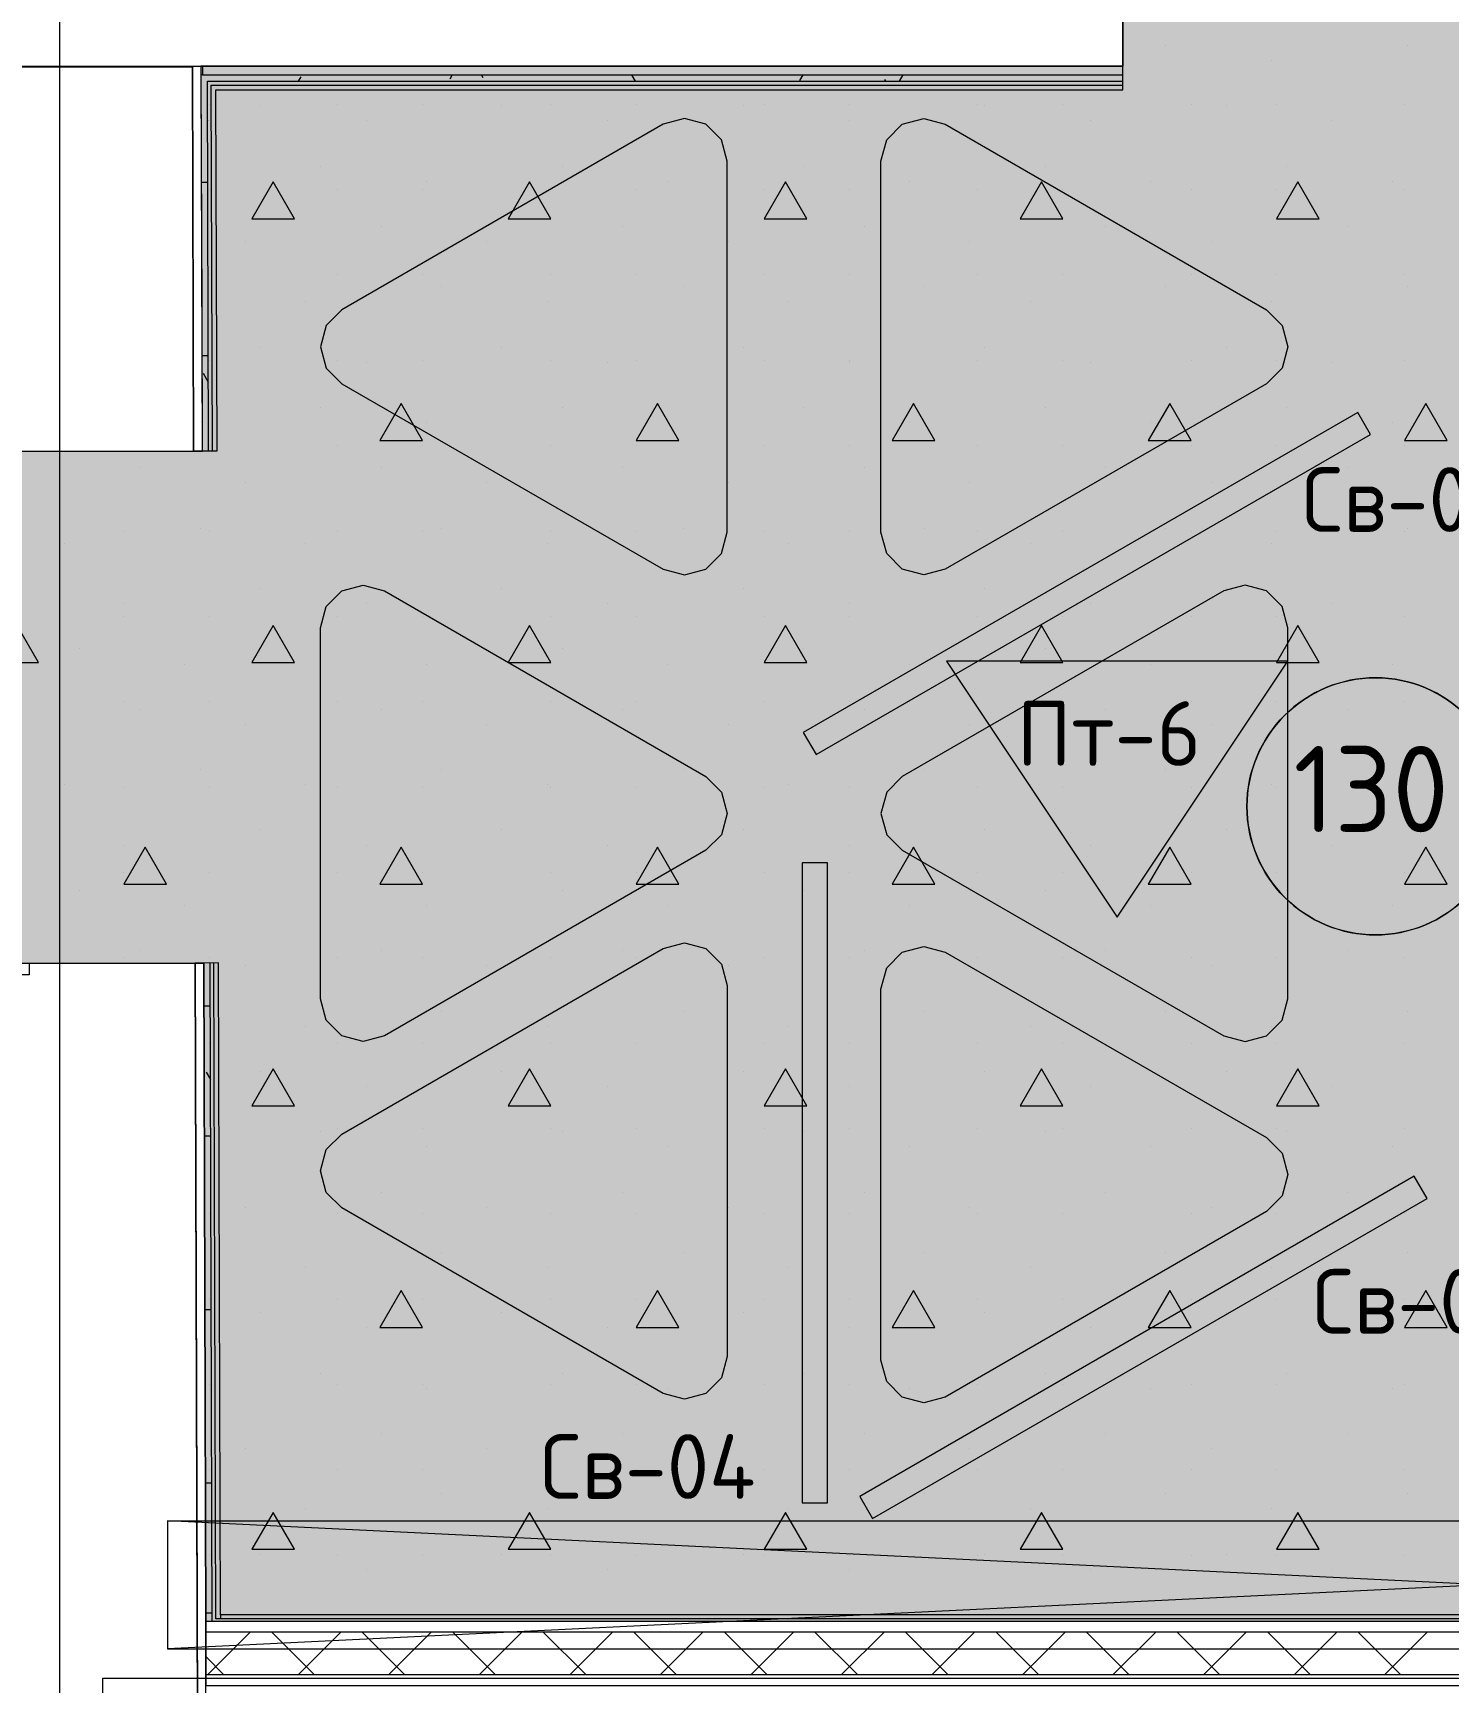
# Model space of a CAD drawing. Header units: millimetres. Extents: x -13069 to 207500, y -71366 to 56785.
# Drawn here: x 167764 to 171079, y 18276 to 22140 of the extents above; entities that cross this region are included whole.
import ezdxf

# ---------------------------------------------------------------- set-up
doc = ezdxf.new("R2010")
doc.units = ezdxf.units.MM
for name, color, linetype, true_color in [('PDF _зоны-номер помещения', 7, 'Continuous', 0xffffff), ('PDF _Ригели', 7, 'Continuous', 0x959595), ('PDF _светильники', 7, 'Continuous', 0xffffff)]:
    doc.layers.add(name, color=color, linetype=linetype, true_color=true_color)
for name, color, linetype in [('PDF _Подложка без мебели', 7, 'Continuous'), ('PDF _Потолки - марка', 7, 'Continuous'), ('PDF _потолки - панели', 7, 'Continuous'), ('PDF _Текст', 7, 'Continuous')]:
    doc.layers.add(name, color=color, linetype=linetype)
doc.layers.add('PDF _Потолки', color=7, linetype='Continuous', lineweight=5, true_color=0x535353)
doc.styles.add('PDF GOST Common', font='GOST_Common.ttf')

msp = doc.modelspace()

# ---------------------------------------------------------------- hatches: boundary and pattern name
at = {"layer": 'PDF _Потолки', "true_color": 0xffffff, "transparency": 33554559}
msp.add_hatch(color=7, dxfattribs=at).paths.add_polyline_path([(164998.924, 22658.343), (164998.924, 26422.341), (165168.919, 26422.341), (165168.919, 27608.343), (167412.919, 27608.343), (167427.922, 25005.844), (167427.922, 23805.844), (167427.922, 22132.342), (167397.123, 22132.342), (167397.123, 21526.544), (167675.12, 21526.544), (167675.12, 21159.741), (168160.02, 21159.741), (168157.225, 22062.441), (170317.021, 22062.441), (170317.021, 22667.443), (170565.422, 22667.443), (168531.523, 22676.443), (168531.523, 23506.442), (167977.922, 23506.442), (167977.922, 33404.643), (173867.619, 33404.643), (173925.022, 26392.343), (173779.82, 26392.343), (173779.82, 25405.941), (173933.024, 25405.941), (173955.32, 22652.441), (171517.021, 22663.241), (171517.021, 22007.443), (173980.522, 22007.443), (173998.82, 19747.442), (173800.822, 19747.442), (173800.822, 18418.542), (174009.52, 18418.542), (168168.321, 18418.243), (168163.621, 19961.541), (168163.621, 19961.041), (167690.123, 19961.041), (167690.123, 19115.341), (167375.12, 19115.341), (167375.12, 18483.041), (165792.021, 18483.041), (165792.021, 18784.542), (165130.223, 18784.542), (165130.223, 22112.341), (165639.524, 22112.341), (165639.524, 22658.343)])
at = {"layer": 'PDF _потолки - панели', "true_color": 0xbfffbf, "transparency": 33554559}
for points in [[(169390.123, 21840.142), (169390.123, 20970.443), (169376.719, 20920.443), (169340.123, 20883.843), (169290.123, 20870.443), (169240.123, 20883.843), (168486.924, 21318.643), (168450.322, 21355.242), (168436.924, 21405.242), (168450.322, 21455.242), (168486.924, 21491.842), (169240.123, 21926.742), (169290.123, 21940.142), (169340.123, 21926.742), (169376.719, 21890.142)], [(170703.52, 20746.542), (170703.52, 19876.943), (170690.123, 19826.943), (170653.52, 19790.341), (170603.52, 19776.943), (170553.52, 19790.341), (169800.322, 20225.143), (169763.725, 20261.743), (169750.322, 20311.743), (169763.725, 20361.743), (169800.322, 20398.342), (170553.52, 20833.142), (170603.52, 20846.542), (170653.52, 20833.142), (170690.123, 20796.542)]]:
    msp.add_hatch(color=254, dxfattribs=at).paths.add_polyline_path(points)
at = {"layer": 'PDF _потолки - панели', "true_color": 0xc0ffff, "transparency": 33554559}
msp.add_hatch(color=254, dxfattribs=at).paths.add_polyline_path([(169750.322, 21840.142), (169763.725, 21890.142), (169800.322, 21926.742), (169850.322, 21940.142), (169900.322, 21926.742), (170653.52, 21491.842), (170690.123, 21455.242), (170703.52, 21405.242), (170690.123, 21355.242), (170653.52, 21318.643), (169900.322, 20883.843), (169850.322, 20870.443), (169800.322, 20883.843), (169763.725, 20920.443), (169750.322, 20970.443)])
at = {"layer": 'PDF _потолки - панели', "true_color": 0xffffff, "transparency": 33554559}
for points in [[(168436.924, 20746.542), (168450.322, 20796.542), (168486.924, 20833.142), (168536.924, 20846.542), (168586.924, 20833.142), (169340.123, 20398.342), (169376.719, 20361.743), (169390.123, 20311.743), (169376.719, 20261.743), (169340.123, 20225.143), (168586.924, 19790.341), (168536.924, 19776.943), (168486.924, 19790.341), (168450.322, 19826.943), (168436.924, 19876.943)], [(169750.322, 19900.143), (169763.725, 19950.143), (169800.322, 19986.743), (169850.322, 20000.143), (169900.322, 19986.743), (170653.52, 19551.943), (170690.123, 19515.341), (170703.52, 19465.341), (170690.123, 19415.341), (170653.52, 19378.741), (169900.322, 18943.942), (169850.322, 18930.541), (169800.322, 18943.942), (169763.725, 18980.541), (169750.322, 19030.541)]]:
    msp.add_hatch(color=7, dxfattribs=at).paths.add_polyline_path(points)
at = {"layer": 'PDF _потолки - панели', "true_color": 0x7b6544, "transparency": 33554559}
msp.add_hatch(color=37, dxfattribs=at).paths.add_polyline_path([(169390.123, 19038.943), (169376.719, 18988.943), (169340.123, 18952.343), (169290.123, 18938.943), (169240.123, 18952.343), (168486.924, 19387.142), (168450.322, 19423.742), (168436.924, 19473.742), (168450.322, 19523.742), (168486.924, 19560.342), (169240.123, 19995.141), (169290.123, 20008.541), (169340.123, 19995.141), (169376.719, 19958.541), (169390.123, 19908.541)])
at = {"layer": 'PDF _потолки - панели', "transparency": 33554559}
msp.add_hatch(color=256, dxfattribs=at).paths.add_polyline_path([(169390.123, 19038.943), (169376.719, 18988.943), (169340.123, 18952.343), (169290.123, 18938.943), (169240.123, 18952.343), (168486.924, 19387.142), (168450.322, 19423.742), (168436.924, 19473.742), (168450.322, 19523.742), (168486.924, 19560.342), (169240.123, 19995.141), (169290.123, 20008.541), (169340.123, 19995.141), (169376.719, 19958.541), (169390.123, 19908.541)])

# ---------------------------------------------------------------- linework, layer by layer
at = {"layer": 'PDF _зоны-номер помещения', "color": 7, "lineweight": 13}
msp.add_lwpolyline([(170908.72, 20629.443, 0.41422072), (170607.524, 20328.243, 0.41434397), (170908.72, 20027.041, 0.41421814), (171209.922, 20328.243, 0.41409488)], format="xyb", close=True, dxfattribs=at)
at = {"layer": 'PDF _зоны-номер помещения', "color": 7, "lineweight": 0}
msp.add_circle((170908.747, 20328.176), 301.175, dxfattribs=at)
at = {"layer": 'PDF _Подложка без мебели', "lineweight": 18}
msp.add_lwpolyline([(167826.622, -7031.659, -0.41419022), (168226.622, -7431.659, -0.4141845), (167826.622, -7831.659, -0.4141845), (167426.622, -7431.659, -0.41419022), (167826.622, -7031.659), (167826.622, 46201.342)], format="xyb", dxfattribs=at)
for points in [[(167457.823, 22132.342), (167447.221, 22132.342), (167447.221, 22642.343), (167457.823, 22642.343), (167457.823, 22062.441), (170317.021, 22062.441), (170317.021, 22632.443), (170317.021, 22687.441), (168546.519, 22687.441), (168546.519, 23506.442), (168531.523, 23506.442), (168431.523, 23506.442), (168012.919, 23506.442), (168012.919, 23806.442), (167957.92, 23806.442), (167957.92, 23805.844), (167957.92, 22632.443), (170317.021, 22632.443)], [(167690.123, 21532.543), (167710.124, 21532.543), (167710.124, 21498.641), (167699.021, 21498.541), (167700.022, 21159.741), (168140.025, 21161.041), (168137.223, 22062.441), (168157.225, 22062.441), (168157.322, 22027.441), (168159.019, 21499.941), (168160.02, 21161.141)], [(167710.124, 21159.741), (167710.124, 21498.641), (167710.124, 22060.043), (168137.223, 22061.343), (168140.025, 21161.041), (168195.024, 21161.242), (168192.424, 22007.443), (170317.021, 22007.443), (170317.021, 22062.441), (168160.722, 22062.441), (168160.722, 22042.443), (170317.021, 22042.443)], [(168160.722, 22042.443), (168157.322, 22042.443)], [(168175.022, 21161.141), (168172.325, 22027.441), (170317.021, 22027.441)], [(168391.221, 22037.942), (168385.221, 22027.441)], [(168745.823, 22042.443), (168740.025, 22032.443)], [(168818.522, 22035.641), (168814.524, 22042.443)], [(168940.519, 22027.441), (168940.519, 22027.542)], [(169175.224, 22027.441), (169167.32, 22041.143)], [(169567.021, 22042.443), (169559.123, 22028.842)], [(169761.723, 22027.441), (169759.623, 22031.143)], [(169801.622, 22042.443), (169793.022, 22027.441)], [(168184.019, 21161.141), (168181.419, 22018.441), (170317.021, 22018.441)], [(168172.221, 21935.842), (168172.612, 21935.066)], [(168173.063, 21790.341), (168158.122, 21790.341)], [(168174.321, 21383.941), (168159.324, 21383.941)], [(168162.223, 21343.542), (168174.522, 21322.241)], [(168159.825, 21230.642), (168160.82, 21232.443)], [(167762.12, 13906.042), (168162.12, 13907.241), (168143.62, 19961.041), (167755.119, 19959.841), (167755.119, 19933.343), (167710.124, 19933.343)], [(173966.923, 19732.443), (173966.819, 19747.442), (173800.822, 19747.442), (173800.822, 18433.343), (168203.324, 18433.343), (168198.625, 19961.242), (168143.62, 19961.041), (168149.021, 18202.441), (168160.423, 14443.243), (168180.424, 14443.344), (168168.821, 18268.344)], [(168149.021, 18202.441), (168169.023, 18202.542), (168168.321, 18418.344), (168163.621, 19961.141)], [(168183.323, 18418.344), (168178.624, 19961.141)], [(173966.819, 19738.442), (173809.825, 19738.442), (173809.825, 18424.343), (168192.32, 18424.343), (168187.62, 19961.141)], [(168178.923, 19859.942), (168163.929, 19859.942)], [(168169.523, 19705.242), (168179.455, 19688.156)], [(168179.86, 19555.142), (168164.921, 19555.142)], [(168181.098, 19148.742), (168166.124, 19148.742)], [(168182.336, 18742.343), (168167.424, 18742.343)], [(168183.265, 18437.542), (168168.321, 18437.542)], [(168203.324, 18433.343), (168203.324, 18424.343)], [(174004.521, 18393.344), (168168.321, 18393.344)], [(168172.52, 18293.344), (168272.52, 18393.344)], [(168423.02, 18293.344), (168323.02, 18393.344)], [(168384.623, 18293.344), (168484.623, 18393.344)], [(168635.124, 18293.344), (168535.124, 18393.344)], [(168596.824, 18293.344), (168696.824, 18393.344)], [(168847.221, 18293.344), (168747.221, 18393.344)], [(168808.921, 18293.344), (168908.921, 18393.344)], [(169059.324, 18293.344), (168959.324, 18393.344)], [(169021.025, 18293.344), (169121.025, 18393.344)], [(169271.519, 18293.344), (169171.519, 18393.344)], [(169233.122, 18293.344), (169333.122, 18393.344)], [(169483.622, 18293.344), (169383.622, 18393.344)], [(169445.323, 18293.344), (169545.323, 18393.344)], [(169695.719, 18293.344), (169595.719, 18393.344)], [(169657.42, 18293.344), (169757.42, 18393.344)], [(169907.92, 18293.344), (169807.92, 18393.344)], [(169869.523, 18293.344), (169969.523, 18393.344)], [(170120.024, 18293.344), (170020.024, 18393.344)], [(170081.724, 18293.344), (170181.724, 18393.344)], [(170332.121, 18293.344), (170232.121, 18393.344)], [(170293.821, 18293.344), (170393.821, 18393.344)], [(170544.322, 18293.344), (170444.322, 18393.344)], [(170505.925, 18293.344), (170605.925, 18393.344)], [(170756.419, 18293.344), (170656.419, 18393.344)], [(170718.119, 18293.344), (170818.119, 18393.344)], [(170968.522, 18293.344), (170868.522, 18393.344)], [(170930.223, 18293.344), (171030.223, 18393.344)], [(168210.82, 18293.344), (168168.321, 18335.842)], [(174004.521, 18293.344), (168168.321, 18293.344)]]:
    msp.add_lwpolyline(points, dxfattribs=at)
msp.add_lwpolyline([(168168.321, 18418.344), (168168.321, 18268.344), (174004.521, 18268.344), (174004.521, 18418.344), (173855.821, 18418.344), (173855.821, 19692.443), (173985.82, 19692.443), (173985.82, 19732.443), (173815.824, 19732.443), (173815.824, 18418.344)], close=True, dxfattribs=at)
at = {"layer": 'PDF _Подложка без мебели', "color": 251, "lineweight": 18, "true_color": 0x4c4c4c}
msp.add_lwpolyline([(167927.22, 14685.342), (167927.22, 18285.342), (174027.22, 18285.342)], dxfattribs=at)
at = {"layer": 'PDF _Потолки', "color": 7, "lineweight": 13}
for points in [[(170317.021, 22667.443), (170317.021, 22062.441), (168157.225, 22062.441), (168160.02, 21159.741), (167675.12, 21159.741), (167675.12, 21526.544), (167397.123, 21526.544), (167397.123, 22132.342), (167427.922, 22132.342), (167427.922, 23805.844)], [(165639.524, 22658.343), (165639.524, 22112.341), (165130.223, 22112.341), (165130.223, 18784.542), (165792.021, 18784.542), (165792.021, 18483.041), (167375.12, 18483.041), (167375.12, 19115.341), (167690.123, 19115.341), (167690.123, 19961.041), (168163.621, 19961.041), (168163.621, 19961.541), (168168.321, 18418.243), (174009.52, 18418.542), (173800.822, 18418.542), (173800.822, 19747.442), (173998.82, 19747.442), (173980.522, 22007.443), (171517.021, 22007.443), (171517.021, 22663.241)]]:
    msp.add_lwpolyline(points, dxfattribs=at)
at = {"layer": 'PDF _Потолки', "color": 161, "lineweight": 20, "true_color": 0x40a5ff}
for points in [[(170417.924, 22111.343), (170417.924, 22111.343)], [(170983.622, 22111.343), (170983.622, 22111.343)], [(170665.422, 22075.942), (170665.422, 22075.942)], [(168176.622, 21973.342), (168176.622, 21973.342)], [(168296.623, 21969.943), (168296.623, 21969.943)], [(168476.622, 21973.342), (168476.622, 21973.342)], [(168676.622, 21973.342), (168676.622, 21973.342)], [(168862.321, 21969.943), (168862.321, 21969.943)], [(168976.622, 21973.342), (168976.622, 21973.342)], [(169176.622, 21973.342), (169176.622, 21973.342)], [(169428.019, 21969.943), (169428.019, 21969.943)], [(169476.622, 21973.342), (169476.622, 21973.342)], [(169676.622, 21973.342), (169676.622, 21973.342)], [(169976.622, 21973.342), (169976.622, 21973.342)], [(169993.724, 21969.943), (169993.724, 21969.943)], [(170176.622, 21973.342), (170176.622, 21973.342)], [(170476.622, 21973.342), (170476.622, 21973.342)], [(170559.324, 21969.943), (170559.324, 21969.943)], [(170676.622, 21973.342), (170676.622, 21973.342)], [(170976.622, 21973.342), (170976.622, 21973.342)], [(168544.12, 21934.542), (168544.12, 21934.542)], [(169109.825, 21934.542), (169109.825, 21934.542)], [(169675.523, 21934.542), (169675.523, 21934.542)], [(170241.124, 21934.542), (170241.124, 21934.542)], [(170806.822, 21934.542), (170806.822, 21934.542)], [(168438.023, 21828.543), (168438.023, 21828.543)], [(169003.721, 21828.543), (169003.721, 21828.543)], [(169569.419, 21828.543), (169569.419, 21828.543)], [(170135.124, 21828.543), (170135.124, 21828.543)], [(170700.822, 21828.543), (170700.822, 21828.543)], [(168176.622, 21773.342), (168176.622, 21773.342)], [(168476.622, 21773.342), (168476.622, 21773.342)], [(168676.622, 21773.342), (168676.622, 21773.342)], [(168685.52, 21793.142), (168685.52, 21793.142)], [(168976.622, 21773.342), (168976.622, 21773.342)], [(169176.622, 21773.342), (169176.622, 21773.342)], [(169251.225, 21793.142), (169251.225, 21793.142)], [(169476.622, 21773.342), (169476.622, 21773.342)], [(169676.622, 21773.342), (169676.622, 21773.342)], [(169816.923, 21793.142), (169816.923, 21793.142)], [(169976.622, 21773.342), (169976.622, 21773.342)], [(170176.622, 21773.342), (170176.622, 21773.342)], [(170382.621, 21793.142), (170382.621, 21793.142)], [(170476.622, 21773.342), (170476.622, 21773.342)], [(170676.622, 21773.342), (170676.622, 21773.342)], [(170948.32, 21793.142), (170948.32, 21793.142)], [(170976.622, 21773.342), (170976.622, 21773.342)], [(168579.423, 21687.042), (168579.423, 21687.042)], [(169145.121, 21687.042), (169145.121, 21687.042)], [(169710.82, 21687.042), (169710.82, 21687.042)], [(170276.524, 21687.042), (170276.524, 21687.042)], [(170842.222, 21687.042), (170842.222, 21687.042)], [(168261.222, 21651.742), (168261.222, 21651.742)], [(168826.921, 21651.742), (168826.921, 21651.742)], [(169392.619, 21651.742), (169392.619, 21651.742)], [(169958.323, 21651.742), (169958.323, 21651.742)], [(170524.021, 21651.742), (170524.021, 21651.742)], [(168176.622, 21573.342), (168176.622, 21573.342)], [(168476.622, 21573.342), (168476.622, 21573.342)], [(168676.622, 21573.342), (168676.622, 21573.342)], [(168976.622, 21573.342), (168976.622, 21573.342)], [(169176.622, 21573.342), (169176.622, 21573.342)], [(169476.622, 21573.342), (169476.622, 21573.342)], [(169676.622, 21573.342), (169676.622, 21573.342)], [(169976.622, 21573.342), (169976.622, 21573.342)], [(170176.622, 21573.342), (170176.622, 21573.342)], [(170476.622, 21573.342), (170476.622, 21573.342)], [(170676.622, 21573.342), (170676.622, 21573.342)], [(170976.622, 21573.342), (170976.622, 21573.342)], [(168720.921, 21545.642), (168720.921, 21545.642)], [(169286.619, 21545.642), (169286.619, 21545.642)], [(169852.22, 21545.642), (169852.22, 21545.642)], [(170417.924, 21545.642), (170417.924, 21545.642)], [(170983.622, 21545.642), (170983.622, 21545.642)], [(168402.72, 21510.342), (168402.72, 21510.342)], [(168968.425, 21510.342), (168968.425, 21510.342)], [(169534.019, 21510.342), (169534.019, 21510.342)], [(170099.723, 21510.342), (170099.723, 21510.342)], [(170665.422, 21510.342), (170665.422, 21510.342)], [(168176.622, 21373.342), (168176.622, 21373.342)], [(168296.623, 21404.241), (168296.623, 21404.241)], [(168476.622, 21373.342), (168476.622, 21373.342)], [(168544.12, 21368.841), (168544.12, 21368.841)], [(168676.622, 21373.342), (168676.622, 21373.342)], [(168862.321, 21404.241), (168862.321, 21404.241)], [(168976.622, 21373.342), (168976.622, 21373.342)], [(169109.825, 21368.841), (169109.825, 21368.841)], [(169176.622, 21373.342), (169176.622, 21373.342)], [(169428.019, 21404.241), (169428.019, 21404.241)], [(169476.622, 21373.342), (169476.622, 21373.342)], [(169675.523, 21368.841), (169675.523, 21368.841)], [(169676.622, 21373.342), (169676.622, 21373.342)], [(169976.622, 21373.342), (169976.622, 21373.342)], [(169993.724, 21404.241), (169993.724, 21404.241)], [(170176.622, 21373.342), (170176.622, 21373.342)], [(170241.124, 21368.841), (170241.124, 21368.841)], [(170476.622, 21373.342), (170476.622, 21373.342)], [(170559.324, 21404.241), (170559.324, 21404.241)], [(170676.622, 21373.342), (170676.622, 21373.342)], [(170806.822, 21368.841), (170806.822, 21368.841)], [(170976.622, 21373.342), (170976.622, 21373.342)], [(168438.023, 21262.841), (168438.023, 21262.841)], [(169003.721, 21262.841), (169003.721, 21262.841)], [(169569.419, 21262.841), (169569.419, 21262.841)], [(170135.124, 21262.841), (170135.124, 21262.841)], [(170700.822, 21262.841), (170700.822, 21262.841)], [(168685.52, 21227.441), (168685.52, 21227.441)], [(169251.225, 21227.441), (169251.225, 21227.441)], [(169816.923, 21227.441), (169816.923, 21227.441)], [(170382.621, 21227.441), (170382.621, 21227.441)], [(170948.32, 21227.441), (170948.32, 21227.441)], [(168176.622, 21173.342), (168176.622, 21173.342)], [(168476.622, 21173.342), (168476.622, 21173.342)], [(168676.622, 21173.342), (168676.622, 21173.342)], [(168976.622, 21173.342), (168976.622, 21173.342)], [(169176.622, 21173.342), (169176.622, 21173.342)], [(169476.622, 21173.342), (169476.622, 21173.342)], [(169676.622, 21173.342), (169676.622, 21173.342)], [(169976.622, 21173.342), (169976.622, 21173.342)], [(170176.622, 21173.342), (170176.622, 21173.342)], [(170476.622, 21173.342), (170476.622, 21173.342)], [(170676.622, 21173.342), (170676.622, 21173.342)], [(170976.622, 21173.342), (170976.622, 21173.342)], [(168013.822, 21121.441), (168013.822, 21121.441)], [(168579.423, 21121.441), (168579.423, 21121.441)], [(169145.121, 21121.441), (169145.121, 21121.441)], [(169710.82, 21121.441), (169710.82, 21121.441)], [(170276.524, 21121.441), (170276.524, 21121.441)], [(170842.222, 21121.441), (170842.222, 21121.441)], [(168261.222, 21086.041), (168261.222, 21086.041)], [(168826.921, 21086.041), (168826.921, 21086.041)], [(169392.619, 21086.041), (169392.619, 21086.041)], [(169958.323, 21086.041), (169958.323, 21086.041)], [(170524.021, 21086.041), (170524.021, 21086.041)], [(167837.022, 20944.644), (167837.022, 20944.644)], [(167976.622, 20973.342), (167976.622, 20973.342)], [(168155.223, 20979.943), (168155.223, 20979.943)], [(168176.622, 20973.342), (168176.622, 20973.342)], [(168402.72, 20944.644), (168402.72, 20944.644)], [(168476.622, 20973.342), (168476.622, 20973.342)], [(168676.622, 20973.342), (168676.622, 20973.342)], [(168720.921, 20979.943), (168720.921, 20979.943)], [(168968.425, 20944.644), (168968.425, 20944.644)], [(168976.622, 20973.342), (168976.622, 20973.342)], [(169176.622, 20973.342), (169176.622, 20973.342)], [(169286.619, 20979.943), (169286.619, 20979.943)], [(169476.622, 20973.342), (169476.622, 20973.342)], [(169534.019, 20944.644), (169534.019, 20944.644)], [(169676.622, 20973.342), (169676.622, 20973.342)], [(169852.22, 20979.943), (169852.22, 20979.943)], [(169976.622, 20973.342), (169976.622, 20973.342)], [(170099.723, 20944.644), (170099.723, 20944.644)], [(170176.622, 20973.342), (170176.622, 20973.342)], [(170417.924, 20979.943), (170417.924, 20979.943)], [(170476.622, 20973.342), (170476.622, 20973.342)], [(170665.422, 20944.644), (170665.422, 20944.644)], [(170676.622, 20973.342), (170676.622, 20973.342)], [(170976.622, 20973.342), (170976.622, 20973.342)], [(170983.622, 20979.943), (170983.622, 20979.943)], [(168296.623, 20838.543), (168296.623, 20838.543)], [(168862.321, 20838.543), (168862.321, 20838.543)], [(169428.019, 20838.543), (169428.019, 20838.543)], [(169993.724, 20838.543), (169993.724, 20838.543)], [(170559.324, 20838.543), (170559.324, 20838.543)], [(167978.422, 20803.243), (167978.422, 20803.243)], [(168544.12, 20803.243), (168544.12, 20803.243)], [(169109.825, 20803.243), (169109.825, 20803.243)], [(169675.523, 20803.243), (169675.523, 20803.243)], [(170241.124, 20803.243), (170241.124, 20803.243)], [(170806.822, 20803.243), (170806.822, 20803.243)], [(167976.622, 20773.342), (167976.622, 20773.342)], [(168176.622, 20773.342), (168176.622, 20773.342)], [(168476.622, 20773.342), (168476.622, 20773.342)], [(168676.622, 20773.342), (168676.622, 20773.342)], [(168976.622, 20773.342), (168976.622, 20773.342)], [(169176.622, 20773.342), (169176.622, 20773.342)], [(169476.622, 20773.342), (169476.622, 20773.342)], [(169676.622, 20773.342), (169676.622, 20773.342)], [(169976.622, 20773.342), (169976.622, 20773.342)], [(170176.622, 20773.342), (170176.622, 20773.342)], [(170476.622, 20773.342), (170476.622, 20773.342)], [(170676.622, 20773.342), (170676.622, 20773.342)], [(170976.622, 20773.342), (170976.622, 20773.342)], [(167872.325, 20697.143), (167872.325, 20697.143)], [(168438.023, 20697.143), (168438.023, 20697.143)], [(169003.721, 20697.143), (169003.721, 20697.143)], [(169569.419, 20697.143), (169569.419, 20697.143)], [(170135.124, 20697.143), (170135.124, 20697.143)], [(170700.822, 20697.143), (170700.822, 20697.143)], [(168119.822, 20661.743), (168119.822, 20661.743)], [(168685.52, 20661.743), (168685.52, 20661.743)], [(169251.225, 20661.743), (169251.225, 20661.743)], [(169816.923, 20661.743), (169816.923, 20661.743)], [(170382.621, 20661.743), (170382.621, 20661.743)], [(170948.32, 20661.743), (170948.32, 20661.743)], [(167976.622, 20573.342), (167976.622, 20573.342)], [(168176.622, 20573.342), (168176.622, 20573.342)], [(168476.622, 20573.342), (168476.622, 20573.342)], [(168676.622, 20573.342), (168676.622, 20573.342)], [(168976.622, 20573.342), (168976.622, 20573.342)], [(169176.622, 20573.342), (169176.622, 20573.342)], [(169476.622, 20573.342), (169476.622, 20573.342)], [(169676.622, 20573.342), (169676.622, 20573.342)], [(169976.622, 20573.342), (169976.622, 20573.342)], [(170176.622, 20573.342), (170176.622, 20573.342)], [(170476.622, 20573.342), (170476.622, 20573.342)], [(170676.622, 20573.342), (170676.622, 20573.342)], [(170976.622, 20573.342), (170976.622, 20573.342)], [(168013.822, 20555.743), (168013.822, 20555.743)], [(168261.222, 20520.342), (168261.222, 20520.342)], [(168579.423, 20555.743), (168579.423, 20555.743)], [(168826.921, 20520.342), (168826.921, 20520.342)], [(169145.121, 20555.743), (169145.121, 20555.743)], [(169392.619, 20520.342), (169392.619, 20520.342)], [(169710.82, 20555.743), (169710.82, 20555.743)], [(169958.323, 20520.342), (169958.323, 20520.342)], [(170276.524, 20555.743), (170276.524, 20555.743)], [(170524.021, 20520.342), (170524.021, 20520.342)], [(170842.222, 20555.743), (170842.222, 20555.743)], [(168155.223, 20414.242), (168155.223, 20414.242)], [(168720.921, 20414.242), (168720.921, 20414.242)], [(169286.619, 20414.242), (169286.619, 20414.242)], [(169852.22, 20414.242), (169852.22, 20414.242)], [(170417.924, 20414.242), (170417.924, 20414.242)], [(170983.622, 20414.242), (170983.622, 20414.242)], [(167837.022, 20378.942), (167837.022, 20378.942)], [(167976.622, 20373.342), (167976.622, 20373.342)], [(168176.622, 20373.342), (168176.622, 20373.342)], [(168402.72, 20378.942), (168402.72, 20378.942)], [(168476.622, 20373.342), (168476.622, 20373.342)], [(168676.622, 20373.342), (168676.622, 20373.342)], [(168968.425, 20378.942), (168968.425, 20378.942)], [(168976.622, 20373.342), (168976.622, 20373.342)], [(169176.622, 20373.342), (169176.622, 20373.342)], [(169476.622, 20373.342), (169476.622, 20373.342)], [(169534.019, 20378.942), (169534.019, 20378.942)], [(169676.622, 20373.342), (169676.622, 20373.342)], [(169976.622, 20373.342), (169976.622, 20373.342)], [(170099.723, 20378.942), (170099.723, 20378.942)], [(170176.622, 20373.342), (170176.622, 20373.342)], [(170476.622, 20373.342), (170476.622, 20373.342)], [(170665.422, 20378.942), (170665.422, 20378.942)], [(170676.622, 20373.342), (170676.622, 20373.342)], [(170976.622, 20373.342), (170976.622, 20373.342)], [(168296.623, 20272.842), (168296.623, 20272.842)], [(168862.321, 20272.842), (168862.321, 20272.842)], [(169428.019, 20272.842), (169428.019, 20272.842)], [(169993.724, 20272.842), (169993.724, 20272.842)], [(170559.324, 20272.842), (170559.324, 20272.842)], [(167978.422, 20237.542), (167978.422, 20237.542)], [(168544.12, 20237.542), (168544.12, 20237.542)], [(169109.825, 20237.542), (169109.825, 20237.542)], [(169675.523, 20237.542), (169675.523, 20237.542)], [(170241.124, 20237.542), (170241.124, 20237.542)], [(170806.822, 20237.542), (170806.822, 20237.542)], [(167976.622, 20173.342), (167976.622, 20173.342)], [(168176.622, 20173.342), (168176.622, 20173.342)], [(168476.622, 20173.342), (168476.622, 20173.342)], [(168676.622, 20173.342), (168676.622, 20173.342)], [(168976.622, 20173.342), (168976.622, 20173.342)], [(169176.622, 20173.342), (169176.622, 20173.342)], [(169476.622, 20173.342), (169476.622, 20173.342)], [(169676.622, 20173.342), (169676.622, 20173.342)], [(169976.622, 20173.342), (169976.622, 20173.342)], [(170176.622, 20173.342), (170176.622, 20173.342)], [(170476.622, 20173.342), (170476.622, 20173.342)], [(170676.622, 20173.342), (170676.622, 20173.342)], [(170976.622, 20173.342), (170976.622, 20173.342)], [(167872.325, 20131.442), (167872.325, 20131.442)], [(168119.822, 20096.041), (168119.822, 20096.041)], [(168438.023, 20131.442), (168438.023, 20131.442)], [(168685.52, 20096.041), (168685.52, 20096.041)], [(169003.721, 20131.442), (169003.721, 20131.442)], [(169251.225, 20096.041), (169251.225, 20096.041)], [(169569.419, 20131.442), (169569.419, 20131.442)], [(169816.923, 20096.041), (169816.923, 20096.041)], [(170135.124, 20131.442), (170135.124, 20131.442)], [(170382.621, 20096.041), (170382.621, 20096.041)], [(170700.822, 20131.442), (170700.822, 20131.442)], [(170948.32, 20096.041), (170948.32, 20096.041)], [(168013.822, 19990.042), (168013.822, 19990.042)], [(168579.423, 19990.042), (168579.423, 19990.042)], [(169145.121, 19990.042), (169145.121, 19990.042)], [(169710.82, 19990.042), (169710.82, 19990.042)], [(170276.524, 19990.042), (170276.524, 19990.042)], [(170842.222, 19990.042), (170842.222, 19990.042)], [(167976.622, 19973.342), (167976.622, 19973.342)], [(168176.622, 19973.342), (168176.622, 19973.342)], [(168261.222, 19954.641), (168261.222, 19954.641)], [(168476.622, 19973.342), (168476.622, 19973.342)], [(168676.622, 19973.342), (168676.622, 19973.342)], [(168826.921, 19954.641), (168826.921, 19954.641)], [(168976.622, 19973.342), (168976.622, 19973.342)], [(169176.622, 19973.342), (169176.622, 19973.342)], [(169392.619, 19954.641), (169392.619, 19954.641)], [(169476.622, 19973.342), (169476.622, 19973.342)], [(169676.622, 19973.342), (169676.622, 19973.342)], [(169958.323, 19954.641), (169958.323, 19954.641)], [(169976.622, 19973.342), (169976.622, 19973.342)], [(170176.622, 19973.342), (170176.622, 19973.342)], [(170476.622, 19973.342), (170476.622, 19973.342)], [(170524.021, 19954.641), (170524.021, 19954.641)], [(170676.622, 19973.342), (170676.622, 19973.342)], [(170976.622, 19973.342), (170976.622, 19973.342)], [(168720.921, 19848.641), (168720.921, 19848.641)], [(169286.619, 19848.641), (169286.619, 19848.641)], [(169852.22, 19848.641), (169852.22, 19848.641)], [(170417.924, 19848.641), (170417.924, 19848.641)], [(170983.622, 19848.641), (170983.622, 19848.641)], [(168402.72, 19813.241), (168402.72, 19813.241)], [(168968.425, 19813.241), (168968.425, 19813.241)], [(169534.019, 19813.241), (169534.019, 19813.241)], [(170099.723, 19813.241), (170099.723, 19813.241)], [(170665.422, 19813.241), (170665.422, 19813.241)], [(168176.622, 19773.342), (168176.622, 19773.342)], [(168476.622, 19773.342), (168476.622, 19773.342)], [(168676.622, 19773.342), (168676.622, 19773.342)], [(168976.622, 19773.342), (168976.622, 19773.342)], [(169176.622, 19773.342), (169176.622, 19773.342)], [(169476.622, 19773.342), (169476.622, 19773.342)], [(169676.622, 19773.342), (169676.622, 19773.342)], [(169976.622, 19773.342), (169976.622, 19773.342)], [(170176.622, 19773.342), (170176.622, 19773.342)], [(170476.622, 19773.342), (170476.622, 19773.342)], [(170676.622, 19773.342), (170676.622, 19773.342)], [(170976.622, 19773.342), (170976.622, 19773.342)], [(168296.623, 19707.144), (168296.623, 19707.144)], [(168862.321, 19707.144), (168862.321, 19707.144)], [(169428.019, 19707.144), (169428.019, 19707.144)], [(169993.724, 19707.144), (169993.724, 19707.144)], [(170559.324, 19707.144), (170559.324, 19707.144)], [(168544.12, 19671.841), (168544.12, 19671.841)], [(169109.825, 19671.841), (169109.825, 19671.841)], [(169675.523, 19671.841), (169675.523, 19671.841)], [(170241.124, 19671.841), (170241.124, 19671.841)], [(170806.822, 19671.841), (170806.822, 19671.841)], [(168176.622, 19573.342), (168176.622, 19573.342)], [(168438.023, 19565.743), (168438.023, 19565.743)], [(168476.622, 19573.342), (168476.622, 19573.342)], [(168676.622, 19573.342), (168676.622, 19573.342)], [(168976.622, 19573.342), (168976.622, 19573.342)], [(169003.721, 19565.743), (169003.721, 19565.743)], [(169176.622, 19573.342), (169176.622, 19573.342)], [(169476.622, 19573.342), (169476.622, 19573.342)], [(169569.419, 19565.743), (169569.419, 19565.743)], [(169676.622, 19573.342), (169676.622, 19573.342)], [(169976.622, 19573.342), (169976.622, 19573.342)], [(170135.124, 19565.743), (170135.124, 19565.743)], [(170176.622, 19573.342), (170176.622, 19573.342)], [(170476.622, 19573.342), (170476.622, 19573.342)], [(170676.622, 19573.342), (170676.622, 19573.342)], [(170700.822, 19565.743), (170700.822, 19565.743)], [(170976.622, 19573.342), (170976.622, 19573.342)], [(168685.52, 19530.441), (168685.52, 19530.441)], [(169251.225, 19530.441), (169251.225, 19530.441)], [(169816.923, 19530.441), (169816.923, 19530.441)], [(170382.621, 19530.441), (170382.621, 19530.441)], [(170948.32, 19530.441), (170948.32, 19530.441)], [(168579.423, 19424.343), (168579.423, 19424.343)], [(169145.121, 19424.343), (169145.121, 19424.343)], [(169710.82, 19424.343), (169710.82, 19424.343)], [(170276.524, 19424.343), (170276.524, 19424.343)], [(170842.222, 19424.343), (170842.222, 19424.343)], [(168176.622, 19373.342), (168176.622, 19373.342)], [(168261.222, 19388.943), (168261.222, 19388.943)], [(168476.622, 19373.342), (168476.622, 19373.342)], [(168676.622, 19373.342), (168676.622, 19373.342)], [(168826.921, 19388.943), (168826.921, 19388.943)], [(168976.622, 19373.342), (168976.622, 19373.342)], [(169176.622, 19373.342), (169176.622, 19373.342)], [(169392.619, 19388.943), (169392.619, 19388.943)], [(169476.622, 19373.342), (169476.622, 19373.342)], [(169676.622, 19373.342), (169676.622, 19373.342)], [(169958.323, 19388.943), (169958.323, 19388.943)], [(169976.622, 19373.342), (169976.622, 19373.342)], [(170176.622, 19373.342), (170176.622, 19373.342)], [(170476.622, 19373.342), (170476.622, 19373.342)], [(170524.021, 19388.943), (170524.021, 19388.943)], [(170676.622, 19373.342), (170676.622, 19373.342)], [(170976.622, 19373.342), (170976.622, 19373.342)], [(168720.921, 19282.943), (168720.921, 19282.943)], [(169286.619, 19282.943), (169286.619, 19282.943)], [(169852.22, 19282.943), (169852.22, 19282.943)], [(170417.924, 19282.943), (170417.924, 19282.943)], [(170983.622, 19282.943), (170983.622, 19282.943)], [(168402.72, 19247.543), (168402.72, 19247.543)], [(168968.425, 19247.543), (168968.425, 19247.543)], [(169534.019, 19247.543), (169534.019, 19247.543)], [(170099.723, 19247.543), (170099.723, 19247.543)], [(170665.422, 19247.543), (170665.422, 19247.543)], [(168176.622, 19173.342), (168176.622, 19173.342)], [(168476.622, 19173.342), (168476.622, 19173.342)], [(168676.622, 19173.342), (168676.622, 19173.342)], [(168976.622, 19173.342), (168976.622, 19173.342)], [(169176.622, 19173.342), (169176.622, 19173.342)], [(169476.622, 19173.342), (169476.622, 19173.342)], [(169676.622, 19173.342), (169676.622, 19173.342)], [(169976.622, 19173.342), (169976.622, 19173.342)], [(170176.622, 19173.342), (170176.622, 19173.342)], [(170476.622, 19173.342), (170476.622, 19173.342)], [(170676.622, 19173.342), (170676.622, 19173.342)], [(170976.622, 19173.342), (170976.622, 19173.342)], [(168296.623, 19141.543), (168296.623, 19141.543)], [(168862.321, 19141.543), (168862.321, 19141.543)], [(169428.019, 19141.543), (169428.019, 19141.543)], [(169993.724, 19141.543), (169993.724, 19141.543)], [(170559.324, 19141.543), (170559.324, 19141.543)], [(168544.12, 19106.143), (168544.12, 19106.143)], [(169109.825, 19106.143), (169109.825, 19106.143)], [(169675.523, 19106.143), (169675.523, 19106.143)], [(170241.124, 19106.143), (170241.124, 19106.143)], [(170806.822, 19106.143), (170806.822, 19106.143)], [(168176.622, 18973.342), (168176.622, 18973.342)], [(168438.023, 19000.042), (168438.023, 19000.042)], [(168476.622, 18973.342), (168476.622, 18973.342)], [(168676.622, 18973.342), (168676.622, 18973.342)], [(168976.622, 18973.342), (168976.622, 18973.342)], [(169003.721, 19000.042), (169003.721, 19000.042)], [(169176.622, 18973.342), (169176.622, 18973.342)], [(169476.622, 18973.342), (169476.622, 18973.342)], [(169569.419, 19000.042), (169569.419, 19000.042)], [(169676.622, 18973.342), (169676.622, 18973.342)], [(169976.622, 18973.342), (169976.622, 18973.342)], [(170135.124, 19000.042), (170135.124, 19000.042)], [(170176.622, 18973.342), (170176.622, 18973.342)], [(170476.622, 18973.342), (170476.622, 18973.342)], [(170676.622, 18973.342), (170676.622, 18973.342)], [(170700.822, 19000.042), (170700.822, 19000.042)], [(170976.622, 18973.342), (170976.622, 18973.342)], [(168685.52, 18964.743), (168685.52, 18964.743)], [(169251.225, 18964.743), (169251.225, 18964.743)], [(169816.923, 18964.743), (169816.923, 18964.743)], [(170382.621, 18964.743), (170382.621, 18964.743)], [(170948.32, 18964.743), (170948.32, 18964.743)], [(168579.423, 18858.642), (168579.423, 18858.642)], [(169145.121, 18858.642), (169145.121, 18858.642)], [(169710.82, 18858.642), (169710.82, 18858.642)], [(170276.524, 18858.642), (170276.524, 18858.642)], [(170842.222, 18858.642), (170842.222, 18858.642)], [(168261.222, 18823.342), (168261.222, 18823.342)], [(168826.921, 18823.342), (168826.921, 18823.342)], [(169392.619, 18823.342), (169392.619, 18823.342)], [(169958.323, 18823.342), (169958.323, 18823.342)], [(170524.021, 18823.342), (170524.021, 18823.342)], [(168176.622, 18773.342), (168176.622, 18773.342)], [(168476.622, 18773.342), (168476.622, 18773.342)], [(168676.622, 18773.342), (168676.622, 18773.342)], [(168976.622, 18773.342), (168976.622, 18773.342)], [(169176.622, 18773.342), (169176.622, 18773.342)], [(169476.622, 18773.342), (169476.622, 18773.342)], [(169676.622, 18773.342), (169676.622, 18773.342)], [(169976.622, 18773.342), (169976.622, 18773.342)], [(170176.622, 18773.342), (170176.622, 18773.342)], [(170476.622, 18773.342), (170476.622, 18773.342)], [(170676.622, 18773.342), (170676.622, 18773.342)], [(170976.622, 18773.342), (170976.622, 18773.342)], [(168720.921, 18717.242), (168720.921, 18717.242)], [(169286.619, 18717.242), (169286.619, 18717.242)], [(169852.22, 18717.242), (169852.22, 18717.242)], [(170417.924, 18717.242), (170417.924, 18717.242)], [(170983.622, 18717.242), (170983.622, 18717.242)], [(168402.72, 18681.842), (168402.72, 18681.842)], [(168968.425, 18681.842), (168968.425, 18681.842)], [(169534.019, 18681.842), (169534.019, 18681.842)], [(170099.723, 18681.842), (170099.723, 18681.842)], [(170665.422, 18681.842), (170665.422, 18681.842)], [(168176.622, 18573.342), (168176.622, 18573.342)], [(168296.623, 18575.842), (168296.623, 18575.842)], [(168476.622, 18573.342), (168476.622, 18573.342)], [(168676.622, 18573.342), (168676.622, 18573.342)], [(168862.321, 18575.842), (168862.321, 18575.842)], [(168976.622, 18573.342), (168976.622, 18573.342)], [(169176.622, 18573.342), (169176.622, 18573.342)], [(169428.019, 18575.842), (169428.019, 18575.842)], [(169476.622, 18573.342), (169476.622, 18573.342)], [(169676.622, 18573.342), (169676.622, 18573.342)], [(169976.622, 18573.342), (169976.622, 18573.342)], [(169993.724, 18575.842), (169993.724, 18575.842)], [(170176.622, 18573.342), (170176.622, 18573.342)], [(170476.622, 18573.342), (170476.622, 18573.342)], [(170559.324, 18575.842), (170559.324, 18575.842)], [(170676.622, 18573.342), (170676.622, 18573.342)], [(170976.622, 18573.342), (170976.622, 18573.342)], [(168544.12, 18540.441), (168544.12, 18540.441)], [(169109.825, 18540.441), (169109.825, 18540.441)], [(169675.523, 18540.441), (169675.523, 18540.441)], [(170241.124, 18540.441), (170241.124, 18540.441)], [(170806.822, 18540.441), (170806.822, 18540.441)], [(168438.023, 18434.341), (168438.023, 18434.341)], [(169003.721, 18434.341), (169003.721, 18434.341)], [(169569.419, 18434.341), (169569.419, 18434.341)], [(170135.124, 18434.341), (170135.124, 18434.341)], [(170700.822, 18434.341), (170700.822, 18434.341)]]:
    msp.add_lwpolyline(points, dxfattribs=at)
for points in [[(168326.622, 21791.543), (168276.622, 21704.943), (168376.622, 21704.943)], [(168926.622, 21791.543), (168876.622, 21704.943), (168976.622, 21704.943)], [(169526.622, 21791.543), (169476.622, 21704.943), (169576.622, 21704.943)], [(170126.622, 21791.543), (170076.622, 21704.943), (170176.622, 21704.943)], [(170726.622, 21791.543), (170676.622, 21704.943), (170776.622, 21704.943)], [(168626.622, 21271.942), (168576.622, 21185.342), (168676.622, 21185.342)], [(169226.622, 21271.942), (169176.622, 21185.342), (169276.622, 21185.342)], [(169826.622, 21271.942), (169776.622, 21185.342), (169876.622, 21185.342)], [(170426.622, 21271.942), (170376.622, 21185.342), (170476.622, 21185.342)], [(171026.622, 21271.942), (170976.622, 21185.342), (171076.622, 21185.342)], [(167726.622, 20752.243), (167676.622, 20665.643), (167776.622, 20665.643)], [(168326.622, 20752.243), (168276.622, 20665.643), (168376.622, 20665.643)], [(168926.622, 20752.243), (168876.622, 20665.643), (168976.622, 20665.643)], [(169526.622, 20752.243), (169476.622, 20665.643), (169576.622, 20665.643)], [(170126.622, 20752.243), (170076.622, 20665.643), (170176.622, 20665.643)], [(170726.622, 20752.243), (170676.622, 20665.643), (170776.622, 20665.643)], [(168026.622, 20232.641), (167976.622, 20146.041), (168076.622, 20146.041)], [(168626.622, 20232.641), (168576.622, 20146.041), (168676.622, 20146.041)], [(169226.622, 20232.641), (169176.622, 20146.041), (169276.622, 20146.041)], [(169826.622, 20232.641), (169776.622, 20146.041), (169876.622, 20146.041)], [(170426.622, 20232.641), (170376.622, 20146.041), (170476.622, 20146.041)], [(171026.622, 20232.641), (170976.622, 20146.041), (171076.622, 20146.041)], [(168326.622, 19713.043), (168276.622, 19626.443), (168376.622, 19626.443)], [(168926.622, 19713.043), (168876.622, 19626.443), (168976.622, 19626.443)], [(169526.622, 19713.043), (169476.622, 19626.443), (169576.622, 19626.443)], [(170126.622, 19713.043), (170076.622, 19626.443), (170176.622, 19626.443)], [(170726.622, 19713.043), (170676.622, 19626.443), (170776.622, 19626.443)], [(168626.622, 19193.441), (168576.622, 19106.842), (168676.622, 19106.842)], [(169226.622, 19193.441), (169176.622, 19106.842), (169276.622, 19106.842)], [(169826.622, 19193.441), (169776.622, 19106.842), (169876.622, 19106.842)], [(170426.622, 19193.441), (170376.622, 19106.842), (170476.622, 19106.842)], [(171026.622, 19193.441), (170976.622, 19106.842), (171076.622, 19106.842)], [(168326.622, 18673.843), (168276.622, 18587.243), (168376.622, 18587.243)], [(168926.622, 18673.843), (168876.622, 18587.243), (168976.622, 18587.243)], [(169526.622, 18673.843), (169476.622, 18587.243), (169576.622, 18587.243)], [(170126.622, 18673.843), (170076.622, 18587.243), (170176.622, 18587.243)], [(170726.622, 18673.843), (170676.622, 18587.243), (170776.622, 18587.243)]]:
    msp.add_lwpolyline(points, close=True, dxfattribs=at)
at = {"layer": 'PDF _Потолки - марка', "lineweight": 13}
msp.add_lwpolyline([(170703.52, 20668.542), (169903.52, 20668.542), (170303.52, 20068.542)], close=True, dxfattribs=at)
at = {"layer": 'PDF _Потолки - марка', "color": 7, "lineweight": 0, "true_color": 0xffffff, "transparency": 33554559}
msp.add_solid([(170703.52, 20668.542), (169903.52, 20668.542), (170303.52, 20068.542)], dxfattribs=at)
at = {"layer": 'PDF _потолки - панели', "lineweight": 20}
for points in [[(169390.123, 21840.142), (169376.719, 21890.142), (169340.123, 21926.742), (169290.123, 21940.142), (169240.123, 21926.742), (168486.924, 21491.842), (168450.322, 21455.242), (168436.924, 21405.242), (168450.322, 21355.242), (168486.924, 21318.643), (169240.123, 20883.843), (169290.123, 20870.443), (169340.123, 20883.843), (169376.719, 20920.443), (169390.123, 20970.443)], [(169750.322, 21840.142), (169763.725, 21890.142), (169800.322, 21926.742), (169850.322, 21940.142), (169900.322, 21926.742), (170653.52, 21491.842), (170690.123, 21455.242), (170703.52, 21405.242), (170690.123, 21355.242), (170653.52, 21318.643), (169900.322, 20883.843), (169850.322, 20870.443), (169800.322, 20883.843), (169763.725, 20920.443), (169750.322, 20970.443)], [(168436.924, 20746.542), (168450.322, 20796.542), (168486.924, 20833.142), (168536.924, 20846.542), (168586.924, 20833.142), (169340.123, 20398.342), (169376.719, 20361.743), (169390.123, 20311.743), (169376.719, 20261.743), (169340.123, 20225.143), (168586.924, 19790.341), (168536.924, 19776.943), (168486.924, 19790.341), (168450.322, 19826.943), (168436.924, 19876.943)], [(170703.52, 20746.542), (170690.123, 20796.542), (170653.52, 20833.142), (170603.52, 20846.542), (170553.52, 20833.142), (169800.322, 20398.342), (169763.725, 20361.743), (169750.322, 20311.743), (169763.725, 20261.743), (169800.322, 20225.143), (170553.52, 19790.341), (170603.52, 19776.943), (170653.52, 19790.341), (170690.123, 19826.943), (170703.52, 19876.943)], [(169390.123, 19038.943), (169376.719, 18988.943), (169340.123, 18952.343), (169290.123, 18938.943), (169240.123, 18952.343), (168486.924, 19387.142), (168450.322, 19423.742), (168436.924, 19473.742), (168450.322, 19523.742), (168486.924, 19560.342), (169240.123, 19995.141), (169290.123, 20008.541), (169340.123, 19995.141), (169376.719, 19958.541), (169390.123, 19908.541)], [(169750.322, 19900.143), (169763.725, 19950.143), (169800.322, 19986.743), (169850.322, 20000.143), (169900.322, 19986.743), (170653.52, 19551.943), (170690.123, 19515.341), (170703.52, 19465.341), (170690.123, 19415.341), (170653.52, 19378.741), (169900.322, 18943.942), (169850.322, 18930.541), (169800.322, 18943.942), (169763.725, 18980.541), (169750.322, 19030.541)]]:
    msp.add_lwpolyline(points, close=True, dxfattribs=at)
at = {"layer": 'PDF _Ригели', "color": 7, "lineweight": 18}
msp.add_lwpolyline([(167826.622, -2015.058), (167826.622, 46201.342)], dxfattribs=at)
at = {"layer": 'PDF _Ригели', "lineweight": 18}
for points in [[(174246.922, 18353.842), (174246.922, 18653.842), (168079.02, 18353.842), (174246.922, 18353.842), (168079.02, 18653.842), (174219.023, 18653.842)], [(168079.02, 18653.842), (168079.02, 18353.842)]]:
    msp.add_lwpolyline(points, dxfattribs=at)
at = {"layer": 'PDF _светильники', "color": 7, "lineweight": 13}
for points in [[(169598.124, 20449.441), (170897.221, 21199.441), (170867.222, 21251.443), (169568.119, 20501.443)], [(169565.324, 20196.041), (169565.324, 18696.041), (169625.322, 18696.041), (169625.322, 20196.041)], [(169730.522, 18659.341), (171029.521, 19409.341), (170999.522, 19461.343), (169700.523, 18711.343)]]:
    msp.add_lwpolyline(points, close=True, dxfattribs=at)
at = {"layer": 'PDF _светильники', "color": 53, "lineweight": 0, "true_color": 0xf7e046, "transparency": 33554559}
for points in [[(169598.124, 20449.441), (170897.221, 21199.441), (169568.119, 20501.443), (170867.222, 21251.443)], [(169565.324, 20196.041), (169565.324, 18696.041), (169625.322, 20196.041), (169625.322, 18696.041)], [(169730.522, 18659.341), (171029.521, 19409.341), (169700.523, 18711.343), (170999.522, 19461.343)]]:
    msp.add_solid(points, dxfattribs=at)

# ---------------------------------------------------------------- texts
at = {"layer": 'PDF _Текст', "attachment_point": 4, "style": 'PDF GOST Common'}
for s, insert, char_height in [('Св-04', (170736.675, 21047.166), 151.5063), ('Пт-6', (170068.518, 20498.95), 151.5063), ('130', (170716.564, 20368.646), 202.0083), ('Св-04', (170761.72, 19168.274), 151.5063), ('Св-04', (168952.328, 18781.279), 151.5063)]:
    msp.add_mtext(s, dxfattribs=dict(at, insert=insert, char_height=char_height))

doc.saveas('drawing.dxf')
